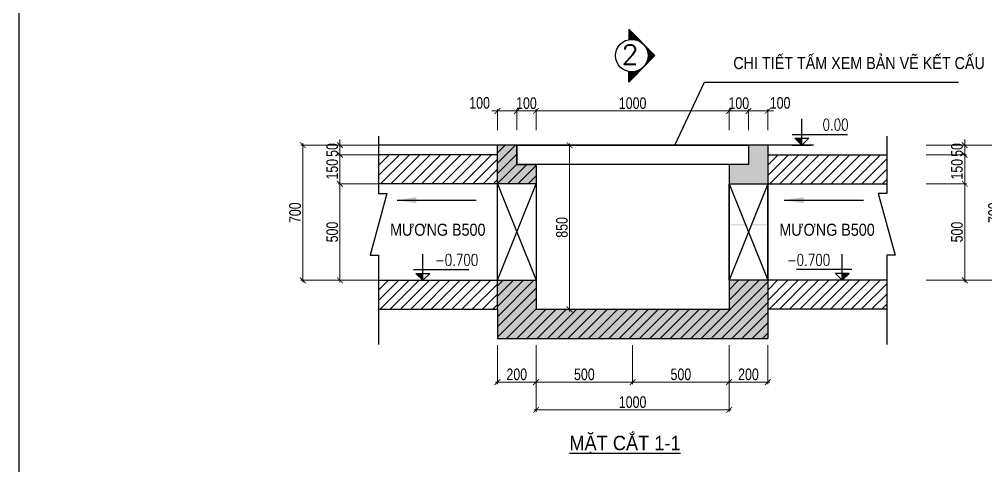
# Model space of a CAD drawing. Header units: millimetres. Extents: x -294625 to 2136527, y -251383 to 128331.
# Drawn here: x 1557252 to 1562257, y -126330 to -124018 of the extents above; entities that cross this region are included whole.
import ezdxf
from ezdxf.enums import TextEntityAlignment as Align

# ---------------------------------------------------------------- set-up
doc = ezdxf.new("R2010")
doc.units = ezdxf.units.MM
doc.linetypes.add('$0$HIDDEN', pattern=[0.375, 0.25, -0.125])
doc.linetypes.add('CONTINOUS', pattern=[0])
doc.layers.get('Defpoints').update_dxf_attribs({"lineweight": 0})
for name, color, linetype in [('1-WALL', 1, 'Continuous'), ('1HATCH', 251, 'Continuous'), ('ANETCAT', 7, 'Continuous'), ('CHU', 7, 'Continuous'), ('Gtechcons-Text', 7, 'Continuous'), ('HNCD-TEX', 3, 'Continuous'), ('P-Netcat', 6, 'CONTINOUS'), ('S13_Hatch Line', 8, 'Continuous'), ('S22_Blinding', 3, 'Continuous'), ('S24_Wall', 2, 'Continuous'), ('THAY', 7, 'Continuous')]:
    doc.layers.add(name, color=color, linetype=linetype)
for name, color, linetype, lineweight in [('8', 8, 'Continuous', 5), ('CNC291_T', 3, 'Continuous', 13), ('S-ANNO-DIMS', 41, 'Continuous', 20), ('yckt nuoc', 3, 'Continuous', 40)]:
    doc.layers.add(name, color=color, linetype=linetype, lineweight=lineweight)
doc.layers.add('N4-Depoint', color=254, linetype='CONTINOUS', plot=False)
doc.styles.add('EE', font='', dxfattribs={"width": 0.75, "height": 400})
doc.styles.add('HNCD- Vnsimli', font='vnsimli.shx', dxfattribs={"width": 0.75, "bigfont": 'vns.shx'})
doc.styles.add('L-Arial', font='arial.ttf')
doc.styles.add('S-TEXT-2.0H', font='unicode.shx', dxfattribs={"width": 0.8, "height": 60})
doc.styles.get("Standard").update_dxf_attribs({"font": 'arialbd.ttf'})
doc.styles.add('TXT', font='txt.shx')
doc.styles.get('EE').set_extended_font_data('.VnArialH')
doc.dimstyles.new('CNC_mm_D2.0(25) Tick', dxfattribs={"dimtxt": 60, "dimasz": 30, "dimexe": 10, "dimexo": 0, "dimgap": 10, "dimtad": 1, "dimdec": 0, "dimzin": 9, "dimdsep": 46, "dimtxsty": 'S-TEXT-2.0H', "dimblk": 'ARCHTICK', "dimcen": 10, "dimdle": 10, "dimclrd": 83, "dimclre": 83, "dimclrt": 41, "dimadec": 0, "dimazin": 2, "dimtfac": 1, "dimtdec": 0, "dimtix": 1, "dimtmove": 2, "dimatfit": 0, "dimldrblk": 'ARCHTICK', "dimfxl": 200, "dimfxlon": 1, "dimtolj": 1, "dimtzin": 0, "dimlwd": 13, "dimlwe": 13, "dimarcsym": 1})
doc.dimstyles.get("Standard").update_dxf_attribs({"dimtxt": 0.18, "dimasz": 0.18, "dimexe": 0.18, "dimexo": 0.0625, "dimgap": 0.09, "dimtad": 0, "dimtih": 1, "dimtoh": 1, "dimdec": 4, "dimzin": 0, "dimdsep": 46, "dimtxsty": 'Standard', "dimcen": 0.09, "dimadec": 0, "dimazin": 0, "dimtfac": 1, "dimtdec": 4, "dimtofl": 0, "dimtmove": 0, "dimatfit": 3, "dimfxl": 1, "dimtolj": 1, "dimtzin": 0, "dimarcsym": 0})
pattern_1 = [(45, (1406120.95, 79347.98), (-26.5165043, 26.5165043), [])]
pattern_2 = [(45, (1406120.95, 80047.98), (-26.5165043, 26.5165043), [])]

# ---------------------------------------------------------------- blocks, each defined once
blk = doc.blocks.new('MAT CAT')
at = {"layer": '8'}
h = blk.add_hatch(dxfattribs=at)
h.set_pattern_fill('ANSI31', color=256, scale=0.825754, angle=270, style=0)
h.set_pattern_definition([(315, (-103497.6712, 337412.0697), (1.853869705, 1.853869705), [])])
h.paths.add_polyline_path([(26271.9, 53048.2, 0.674504), (26272, 53048.4), (26167.5, 53149.3, 2.384757), (26167.5, 53149.2, 1037975.907024), (26167.5, 53149.2, 0.999999), (26167.4, 53149.3, -0.002012), (26167.4, 53149.3), (26064.9, 53048.4, 0.671093), (26064.9, 53048.2), (26105.4, 53048.2, -0.044637), (26104.4, 53059.4, -1), (26230.6, 53059.4, -0.044637), (26229.6, 53048.2)])
at = {"layer": 'THAY'}
for p, q in [((26064.7, 53048.2), (26167.4, 53149.3)), ((26270.1, 53048.2), (26167.4, 53149.3)), ((26064.7, 53048.2), (26105.6, 53048.2)), ((26270.1, 53048.2), (26229.4, 53048.2))]:
    blk.add_line(p, q, dxfattribs=at)
blk.add_circle((26167.5, 53059.4), 63.1, dxfattribs=at)
blk = doc.blocks.new('_ArchTick')
at = {"color": 0, "linetype": 'ByBlock', "const_width": 0.15}
blk.add_lwpolyline([(-0.5, -0.5), (0.5, 0.5)], dxfattribs=at)
blk = doc.blocks.new('*D359')
at = {"layer": 'Defpoints', "color": 0, "transparency": 16777216}
for p in [(1559928.2, -125705.8, -40.3), (1560928.2, -125705.8, -40.3), (1559928.2, -126040.8)]:
    blk.add_point(p, dxfattribs=at)
at = {"layer": 'S-ANNO-DIMS', "color": 83, "lineweight": 13, "transparency": 16777216}
for p, q in [((1559928.2, -125842.2), (1559928.2, -126050.8)), ((1560928.2, -125842.2), (1560928.2, -126050.8)), ((1560938.2, -126040.8), (1559918.2, -126040.8))]:
    blk.add_line(p, q, dxfattribs=at)
at = {"layer": 'S-ANNO-DIMS', "color": 83, "lineweight": 13, "transparency": 16777216, "xscale": 30, "yscale": 30, "zscale": 30, "rotation": 180}
blk.add_blockref('_ArchTick', (1559928.2, -126040.8), dxfattribs=at)
at = {"layer": 'S-ANNO-DIMS', "color": 83, "lineweight": 13, "transparency": 16777216, "xscale": 30, "yscale": 30, "zscale": 30}
blk.add_blockref('_ArchTick', (1560928.2, -126040.8), dxfattribs=at)
at = {"layer": 'S-ANNO-DIMS', "color": 41, "transparency": 16777216, "insert": (1560428.2, -126000.8), "char_height": 60, "attachment_point": 5, "style": 'S-TEXT-2.0H'}
blk.add_mtext('\\A1;1000', dxfattribs=at)
blk = doc.blocks.new('*D360')
at = {"layer": 'Defpoints', "color": 0, "transparency": 16777216}
for p in [(1559928.2, -125705.8), (1560428.2, -125705.8), (1559928.2, -125896.9)]:
    blk.add_point(p, dxfattribs=at)
at = {"layer": 'S-ANNO-DIMS', "color": 83, "lineweight": 13, "transparency": 16777216}
for p, q in [((1559928.2, -125705.8), (1559928.2, -125906.9)), ((1560428.2, -125705.8), (1560428.2, -125906.9)), ((1560438.2, -125896.9), (1559918.2, -125896.9))]:
    blk.add_line(p, q, dxfattribs=at)
at = {"layer": 'S-ANNO-DIMS', "color": 83, "lineweight": 13, "transparency": 16777216, "xscale": 30, "yscale": 30, "zscale": 30, "rotation": 180}
blk.add_blockref('_ArchTick', (1559928.2, -125896.9), dxfattribs=at)
at = {"layer": 'S-ANNO-DIMS', "color": 83, "lineweight": 13, "transparency": 16777216, "xscale": 30, "yscale": 30, "zscale": 30}
blk.add_blockref('_ArchTick', (1560428.2, -125896.9), dxfattribs=at)
at = {"layer": 'S-ANNO-DIMS', "color": 41, "transparency": 16777216, "insert": (1560178.2, -125856.9), "char_height": 60, "attachment_point": 5, "style": 'S-TEXT-2.0H'}
blk.add_mtext('\\A1;500', dxfattribs=at)
blk = doc.blocks.new('*D361')
at = {"layer": 'Defpoints', "color": 0, "transparency": 16777216}
for p in [(1560428.2, -125705.8), (1560928.2, -125705.8), (1560428.2, -125896.9)]:
    blk.add_point(p, dxfattribs=at)
at = {"layer": 'S-ANNO-DIMS', "color": 83, "lineweight": 13, "transparency": 16777216}
for p, q in [((1560428.2, -125705.8), (1560428.2, -125906.9)), ((1560928.2, -125705.8), (1560928.2, -125906.9)), ((1560938.2, -125896.9), (1560418.2, -125896.9))]:
    blk.add_line(p, q, dxfattribs=at)
at = {"layer": 'S-ANNO-DIMS', "color": 83, "lineweight": 13, "transparency": 16777216, "xscale": 30, "yscale": 30, "zscale": 30, "rotation": 180}
blk.add_blockref('_ArchTick', (1560428.2, -125896.9), dxfattribs=at)
at = {"layer": 'S-ANNO-DIMS', "color": 83, "lineweight": 13, "transparency": 16777216, "xscale": 30, "yscale": 30, "zscale": 30}
blk.add_blockref('_ArchTick', (1560928.2, -125896.9), dxfattribs=at)
at = {"layer": 'S-ANNO-DIMS', "color": 41, "transparency": 16777216, "insert": (1560678.2, -125856.9), "char_height": 60, "attachment_point": 5, "style": 'S-TEXT-2.0H'}
blk.add_mtext('\\A1;500', dxfattribs=at)
blk = doc.blocks.new('*D362')
at = {"layer": 'Defpoints', "color": 0, "transparency": 16777216}
for p in [(1559728.2, -125705.8), (1559928.2, -125705.8), (1559928.2, -125896.9)]:
    blk.add_point(p, dxfattribs=at)
at = {"layer": 'S-ANNO-DIMS', "color": 83, "lineweight": 13, "transparency": 16777216}
for p, q in [((1559728.2, -125705.8), (1559728.2, -125906.9)), ((1559928.2, -125705.8), (1559928.2, -125906.9)), ((1559718.2, -125896.9), (1559938.2, -125896.9))]:
    blk.add_line(p, q, dxfattribs=at)
at = {"layer": 'S-ANNO-DIMS', "color": 83, "lineweight": 13, "transparency": 16777216, "xscale": 30, "yscale": 30, "zscale": 30, "rotation": 180}
blk.add_blockref('_ArchTick', (1559728.2, -125896.9), dxfattribs=at)
at = {"layer": 'S-ANNO-DIMS', "color": 83, "lineweight": 13, "transparency": 16777216, "xscale": 30, "yscale": 30, "zscale": 30}
blk.add_blockref('_ArchTick', (1559928.2, -125896.9), dxfattribs=at)
at = {"layer": 'S-ANNO-DIMS', "color": 41, "transparency": 16777216, "insert": (1559828.2, -125856.9), "char_height": 60, "attachment_point": 5, "style": 'S-TEXT-2.0H'}
blk.add_mtext('\\A1;200', dxfattribs=at)
blk = doc.blocks.new('*D363')
at = {"layer": 'Defpoints', "color": 0, "transparency": 16777216}
for p in [(1560928.2, -125705.8), (1561128.2, -125705.8), (1560928.2, -125896.9)]:
    blk.add_point(p, dxfattribs=at)
at = {"layer": 'S-ANNO-DIMS', "color": 83, "lineweight": 13, "transparency": 16777216}
for p, q in [((1560928.2, -125705.8), (1560928.2, -125906.9)), ((1561128.2, -125705.8), (1561128.2, -125906.9)), ((1561138.2, -125896.9), (1560918.2, -125896.9))]:
    blk.add_line(p, q, dxfattribs=at)
at = {"layer": 'S-ANNO-DIMS', "color": 83, "lineweight": 13, "transparency": 16777216, "xscale": 30, "yscale": 30, "zscale": 30, "rotation": 180}
blk.add_blockref('_ArchTick', (1560928.2, -125896.9), dxfattribs=at)
at = {"layer": 'S-ANNO-DIMS', "color": 83, "lineweight": 13, "transparency": 16777216, "xscale": 30, "yscale": 30, "zscale": 30}
blk.add_blockref('_ArchTick', (1561128.2, -125896.9), dxfattribs=at)
at = {"layer": 'S-ANNO-DIMS', "color": 41, "transparency": 16777216, "insert": (1561028.2, -125856.9), "char_height": 60, "attachment_point": 5, "style": 'S-TEXT-2.0H'}
blk.add_mtext('\\A1;200', dxfattribs=at)
blk = doc.blocks.new('*U78')
at = {"layer": 'HNCD-TEX', "color": 8}
for p, q in [((1103, 0), (1103, 565)), ((1309, 230), (113, 230)), ((1309, 0), (897, 0)), ((1103, 0), (954, 150)), ((1253, 150), (954, 150)), ((1103, 0), (1253, 150))]:
    blk.add_line(p, q, dxfattribs=at)
blk.add_solid([(1253, 150), (1103, 150), (1103, 0)], dxfattribs=at)
at = {"layer": 'HNCD-TEX', "ltscale": 10, "style": 'HNCD- Vnsimli', "width": 0.75}
for tag, p in [('COTCAODO1', (597, 1148)), ('COTCAODO2', (597, 800)), ('COTCAODO3', (597, 441))]:
    blk.add_attdef(tag, text='', height=253, dxfattribs=at).set_placement(p, align=Align.MIDDLE_CENTER)
blk = doc.blocks.new('*D364')
at = {"layer": 'Defpoints', "color": 0, "transparency": 16777216}
for p in [(1559828.2, -124492.6), (1559728.2, -124591.6), (1559828.2, -124591.6)]:
    blk.add_point(p, dxfattribs=at)
at = {"layer": 'S-ANNO-DIMS', "color": 83, "lineweight": 13, "transparency": 16777216}
for p, q in [((1559728.2, -124591.6), (1559728.2, -124482.6)), ((1559828.2, -124591.6), (1559828.2, -124482.6)), ((1559728.2, -124492.6), (1559698.2, -124492.6)), ((1559728.2, -124492.6), (1559828.2, -124492.6)), ((1559828.2, -124492.6), (1559858.2, -124492.6))]:
    blk.add_line(p, q, dxfattribs=at)
at = {"layer": 'S-ANNO-DIMS', "color": 83, "lineweight": 13, "transparency": 16777216, "xscale": 30, "yscale": 30, "zscale": 30}
blk.add_blockref('_ArchTick', (1559728.2, -124492.6), dxfattribs=at)
at = {"layer": 'S-ANNO-DIMS', "color": 83, "lineweight": 13, "transparency": 16777216, "xscale": 30, "yscale": 30, "zscale": 30, "rotation": 180}
blk.add_blockref('_ArchTick', (1559828.2, -124492.6), dxfattribs=at)
at = {"layer": 'S-ANNO-DIMS', "color": 41, "transparency": 16777216, "insert": (1559635.6, -124451.3), "char_height": 60, "attachment_point": 5, "style": 'S-TEXT-2.0H'}
blk.add_mtext('\\A1;100', dxfattribs=at)
blk = doc.blocks.new('*D365')
at = {"layer": 'Defpoints', "color": 0, "transparency": 16777216}
for p in [(1559928.2, -124492.6), (1559828.2, -124591.6), (1559928.2, -124591.6)]:
    blk.add_point(p, dxfattribs=at)
at = {"layer": 'S-ANNO-DIMS', "color": 83, "lineweight": 13, "transparency": 16777216}
for p, q in [((1559828.2, -124591.6), (1559828.2, -124482.6)), ((1559928.2, -124591.6), (1559928.2, -124482.6)), ((1559828.2, -124492.6), (1559798.2, -124492.6)), ((1559828.2, -124492.6), (1559928.2, -124492.6)), ((1559928.2, -124492.6), (1559958.2, -124492.6))]:
    blk.add_line(p, q, dxfattribs=at)
at = {"layer": 'S-ANNO-DIMS', "color": 83, "lineweight": 13, "transparency": 16777216, "xscale": 30, "yscale": 30, "zscale": 30}
blk.add_blockref('_ArchTick', (1559828.2, -124492.6), dxfattribs=at)
at = {"layer": 'S-ANNO-DIMS', "color": 83, "lineweight": 13, "transparency": 16777216, "xscale": 30, "yscale": 30, "zscale": 30, "rotation": 180}
blk.add_blockref('_ArchTick', (1559928.2, -124492.6), dxfattribs=at)
at = {"layer": 'S-ANNO-DIMS', "color": 41, "transparency": 16777216, "insert": (1559878.2, -124452.6), "char_height": 60, "attachment_point": 5, "style": 'S-TEXT-2.0H'}
blk.add_mtext('\\A1;100', dxfattribs=at)
blk = doc.blocks.new('*D366')
at = {"layer": 'Defpoints', "color": 0, "transparency": 16777216}
for p in [(1560928.2, -124492.6), (1559928.2, -124591.6), (1560928.2, -124591.6)]:
    blk.add_point(p, dxfattribs=at)
at = {"layer": 'S-ANNO-DIMS', "color": 83, "lineweight": 13, "transparency": 16777216}
for p, q in [((1559928.2, -124591.6), (1559928.2, -124482.6)), ((1560928.2, -124591.6), (1560928.2, -124482.6)), ((1559918.2, -124492.6), (1560938.2, -124492.6))]:
    blk.add_line(p, q, dxfattribs=at)
at = {"layer": 'S-ANNO-DIMS', "color": 83, "lineweight": 13, "transparency": 16777216, "xscale": 30, "yscale": 30, "zscale": 30, "rotation": 180}
blk.add_blockref('_ArchTick', (1559928.2, -124492.6), dxfattribs=at)
at = {"layer": 'S-ANNO-DIMS', "color": 83, "lineweight": 13, "transparency": 16777216, "xscale": 30, "yscale": 30, "zscale": 30}
blk.add_blockref('_ArchTick', (1560928.2, -124492.6), dxfattribs=at)
at = {"layer": 'S-ANNO-DIMS', "color": 41, "transparency": 16777216, "insert": (1560428.2, -124452.6), "char_height": 60, "attachment_point": 5, "style": 'S-TEXT-2.0H'}
blk.add_mtext('\\A1;1000', dxfattribs=at)
blk = doc.blocks.new('*D367')
at = {"layer": 'Defpoints', "color": 0, "transparency": 16777216}
for p in [(1561028.2, -124492.6), (1560928.2, -124591.6), (1561028.2, -124591.6)]:
    blk.add_point(p, dxfattribs=at)
at = {"layer": 'S-ANNO-DIMS', "color": 83, "lineweight": 13, "transparency": 16777216}
for p, q in [((1560928.2, -124591.6), (1560928.2, -124482.6)), ((1561028.2, -124591.6), (1561028.2, -124482.6)), ((1560928.2, -124492.6), (1560898.2, -124492.6)), ((1560928.2, -124492.6), (1561028.2, -124492.6)), ((1561028.2, -124492.6), (1561058.2, -124492.6))]:
    blk.add_line(p, q, dxfattribs=at)
at = {"layer": 'S-ANNO-DIMS', "color": 83, "lineweight": 13, "transparency": 16777216, "xscale": 30, "yscale": 30, "zscale": 30}
blk.add_blockref('_ArchTick', (1560928.2, -124492.6), dxfattribs=at)
at = {"layer": 'S-ANNO-DIMS', "color": 83, "lineweight": 13, "transparency": 16777216, "xscale": 30, "yscale": 30, "zscale": 30, "rotation": 180}
blk.add_blockref('_ArchTick', (1561028.2, -124492.6), dxfattribs=at)
at = {"layer": 'S-ANNO-DIMS', "color": 41, "transparency": 16777216, "insert": (1560978.2, -124452.6), "char_height": 60, "attachment_point": 5, "style": 'S-TEXT-2.0H'}
blk.add_mtext('\\A1;100', dxfattribs=at)
blk = doc.blocks.new('*D368')
at = {"layer": 'Defpoints', "color": 0, "transparency": 16777216}
for p in [(1561128.2, -124492.6), (1561028.2, -124591.6), (1561128.2, -124591.6)]:
    blk.add_point(p, dxfattribs=at)
at = {"layer": 'S-ANNO-DIMS', "color": 83, "lineweight": 13, "transparency": 16777216}
for p, q in [((1561028.2, -124591.6), (1561028.2, -124482.6)), ((1561128.2, -124591.6), (1561128.2, -124482.6)), ((1561028.2, -124492.6), (1560998.2, -124492.6)), ((1561028.2, -124492.6), (1561128.2, -124492.6)), ((1561128.2, -124492.6), (1561158.2, -124492.6))]:
    blk.add_line(p, q, dxfattribs=at)
at = {"layer": 'S-ANNO-DIMS', "color": 83, "lineweight": 13, "transparency": 16777216, "xscale": 30, "yscale": 30, "zscale": 30}
blk.add_blockref('_ArchTick', (1561028.2, -124492.6), dxfattribs=at)
at = {"layer": 'S-ANNO-DIMS', "color": 83, "lineweight": 13, "transparency": 16777216, "xscale": 30, "yscale": 30, "zscale": 30, "rotation": 180}
blk.add_blockref('_ArchTick', (1561128.2, -124492.6), dxfattribs=at)
at = {"layer": 'S-ANNO-DIMS', "color": 41, "transparency": 16777216, "insert": (1561192.2, -124451.3), "char_height": 60, "attachment_point": 5, "style": 'S-TEXT-2.0H'}
blk.add_mtext('\\A1;100', dxfattribs=at)
blk = doc.blocks.new('*D369')
at = {"layer": '1-WALL', "color": 83, "lineweight": 13, "transparency": 16777216}
for p, q in [((1559112.5, -124669.6), (1558902.5, -124669.6)), ((1558912.5, -124669.6), (1558912.5, -124639.6)), ((1558912.5, -124719.6), (1558912.5, -124669.6)), ((1559112.5, -124719.6), (1558902.5, -124719.6)), ((1558912.5, -124719.6), (1558912.5, -124749.6))]:
    blk.add_line(p, q, dxfattribs=at)
at = {"layer": 'Defpoints', "color": 0, "transparency": 16777216}
for p in [(1558912.5, -124669.6), (1559434.7, -124669.6), (1559434.7, -124719.6)]:
    blk.add_point(p, dxfattribs=at)
at = {"layer": '1-WALL', "color": 83, "lineweight": 13, "transparency": 16777216, "xscale": 30, "yscale": 30, "zscale": 30}
for p, rotation in [((1558912.5, -124669.6), 270), ((1558912.5, -124719.6), 90)]:
    blk.add_blockref('_ArchTick', p, dxfattribs=dict(at, rotation=rotation))
at = {"layer": '1-WALL', "color": 41, "transparency": 16777216, "insert": (1558872.5, -124694.6), "char_height": 60, "attachment_point": 5, "rotation": 90, "style": 'S-TEXT-2.0H'}
blk.add_mtext('\\A1;50', dxfattribs=at)
blk = doc.blocks.new('*D370')
at = {"layer": '1-WALL', "color": 83, "lineweight": 13, "transparency": 16777216}
for p, q in [((1559112.5, -124719.6), (1558902.5, -124719.6)), ((1558912.5, -124879.6), (1558912.5, -124709.6)), ((1559112.5, -124869.6), (1558902.5, -124869.6))]:
    blk.add_line(p, q, dxfattribs=at)
at = {"layer": 'Defpoints', "color": 0, "transparency": 16777216}
for p in [(1558912.5, -124719.6), (1559233.5, -124719.6), (1559233.5, -124869.6)]:
    blk.add_point(p, dxfattribs=at)
at = {"layer": '1-WALL', "color": 83, "lineweight": 13, "transparency": 16777216, "xscale": 30, "yscale": 30, "zscale": 30}
for p, rotation in [((1558912.5, -124719.6), 90), ((1558912.5, -124869.6), 270)]:
    blk.add_blockref('_ArchTick', p, dxfattribs=dict(at, rotation=rotation))
at = {"layer": '1-WALL', "color": 41, "transparency": 16777216, "insert": (1558872.5, -124794.6), "char_height": 60, "attachment_point": 5, "rotation": 90, "style": 'S-TEXT-2.0H'}
blk.add_mtext('\\A1;150', dxfattribs=at)
blk = doc.blocks.new('*D371')
at = {"layer": '1-WALL', "color": 83, "lineweight": 13, "transparency": 16777216}
for p, q in [((1559112.5, -124869.6), (1558902.5, -124869.6)), ((1558912.5, -124859.6), (1558912.5, -125379.6)), ((1559112.5, -125369.6), (1558902.5, -125369.6))]:
    blk.add_line(p, q, dxfattribs=at)
at = {"layer": 'Defpoints', "color": 0, "transparency": 16777216}
for p in [(1559276.5, -124869.6), (1558912.5, -125369.6), (1559280.7, -125369.6)]:
    blk.add_point(p, dxfattribs=at)
at = {"layer": '1-WALL', "color": 83, "lineweight": 13, "transparency": 16777216, "xscale": 30, "yscale": 30, "zscale": 30}
for p, rotation in [((1558912.5, -124869.6), 90), ((1558912.5, -125369.6), 270)]:
    blk.add_blockref('_ArchTick', p, dxfattribs=dict(at, rotation=rotation))
at = {"layer": '1-WALL', "color": 41, "transparency": 16777216, "insert": (1558872.5, -125119.6), "char_height": 60, "attachment_point": 5, "rotation": 90, "style": 'S-TEXT-2.0H'}
blk.add_mtext('\\A1;500', dxfattribs=at)
blk = doc.blocks.new('*D372')
at = {"layer": '1-WALL', "color": 83, "lineweight": 13, "transparency": 16777216}
for p, q in [((1558920, -124669.6), (1558710, -124669.6)), ((1558720, -125379.6), (1558720, -124659.6)), ((1558920, -125369.6), (1558710, -125369.6))]:
    blk.add_line(p, q, dxfattribs=at)
at = {"layer": 'Defpoints', "color": 0, "transparency": 16777216}
for p in [(1558720, -124669.6), (1559067.3, -124669.6), (1559067.3, -125369.6)]:
    blk.add_point(p, dxfattribs=at)
at = {"layer": '1-WALL', "color": 83, "lineweight": 13, "transparency": 16777216, "xscale": 30, "yscale": 30, "zscale": 30}
for p, rotation in [((1558720, -124669.6), 90), ((1558720, -125369.6), 270)]:
    blk.add_blockref('_ArchTick', p, dxfattribs=dict(at, rotation=rotation))
at = {"layer": '1-WALL', "color": 41, "transparency": 16777216, "insert": (1558680, -125019.6), "char_height": 60, "attachment_point": 5, "rotation": 90, "style": 'S-TEXT-2.0H'}
blk.add_mtext('\\A1;700', dxfattribs=at)
blk = doc.blocks.new('*D373')
at = {"layer": '1-WALL', "color": 83, "lineweight": 13, "transparency": 16777216}
for p, q in [((1560137.8, -124670.6), (1560092, -124670.6)), ((1560102, -124660.6), (1560102, -125530.6)), ((1560137.6, -125520.6), (1560092, -125520.6))]:
    blk.add_line(p, q, dxfattribs=at)
at = {"layer": 'Defpoints', "color": 0, "transparency": 16777216}
for p in [(1560137.8, -124670.6), (1560102, -125520.6), (1560137.6, -125520.6)]:
    blk.add_point(p, dxfattribs=at)
at = {"layer": '1-WALL', "color": 83, "lineweight": 13, "transparency": 16777216, "xscale": 30, "yscale": 30, "zscale": 30}
for p, rotation in [((1560102, -124670.6), 90), ((1560102, -125520.6), 270)]:
    blk.add_blockref('_ArchTick', p, dxfattribs=dict(at, rotation=rotation))
at = {"layer": '1-WALL', "color": 41, "transparency": 16777216, "insert": (1560062, -125095.6), "char_height": 60, "attachment_point": 5, "rotation": 90, "style": 'S-TEXT-2.0H'}
blk.add_mtext('\\A1;850', dxfattribs=at)
blk = doc.blocks.new('*D356')
at = {"layer": '1-WALL', "color": 83, "lineweight": 13, "transparency": 16777216}
for p, q in [((1561948.4, -124669.6), (1562158.4, -124669.6)), ((1562148.4, -124669.6), (1562148.4, -124639.6)), ((1562148.4, -124719.6), (1562148.4, -124669.6)), ((1561948.4, -124719.6), (1562158.4, -124719.6)), ((1562148.4, -124719.6), (1562148.4, -124749.6))]:
    blk.add_line(p, q, dxfattribs=at)
at = {"layer": 'Defpoints', "color": 0, "transparency": 16777216}
for p in [(1561626.2, -124669.6), (1562148.4, -124669.6), (1561626.2, -124719.6)]:
    blk.add_point(p, dxfattribs=at)
at = {"layer": '1-WALL', "color": 83, "lineweight": 13, "transparency": 16777216, "xscale": 30, "yscale": 30, "zscale": 30}
for p, rotation in [((1562148.4, -124669.6), 270), ((1562148.4, -124719.6), 90)]:
    blk.add_blockref('_ArchTick', p, dxfattribs=dict(at, rotation=rotation))
at = {"layer": '1-WALL', "color": 41, "transparency": 16777216, "insert": (1562108.4, -124694.6), "char_height": 60, "attachment_point": 5, "rotation": 90, "style": 'S-TEXT-2.0H'}
blk.add_mtext('\\A1;50', dxfattribs=at)
blk = doc.blocks.new('*D357')
at = {"layer": '1-WALL', "color": 83, "lineweight": 13, "transparency": 16777216}
for p, q in [((1561948.4, -124719.6), (1562158.4, -124719.6)), ((1562148.4, -124879.6), (1562148.4, -124709.6)), ((1561948.4, -124869.6), (1562158.4, -124869.6))]:
    blk.add_line(p, q, dxfattribs=at)
at = {"layer": 'Defpoints', "color": 0, "transparency": 16777216}
for p in [(1561827.4, -124719.6), (1562148.4, -124719.6), (1561827.4, -124869.6)]:
    blk.add_point(p, dxfattribs=at)
at = {"layer": '1-WALL', "color": 83, "lineweight": 13, "transparency": 16777216, "xscale": 30, "yscale": 30, "zscale": 30}
for p, rotation in [((1562148.4, -124719.6), 90), ((1562148.4, -124869.6), 270)]:
    blk.add_blockref('_ArchTick', p, dxfattribs=dict(at, rotation=rotation))
at = {"layer": '1-WALL', "color": 41, "transparency": 16777216, "insert": (1562108.4, -124794.6), "char_height": 60, "attachment_point": 5, "rotation": 90, "style": 'S-TEXT-2.0H'}
blk.add_mtext('\\A1;150', dxfattribs=at)
blk = doc.blocks.new('*D358')
at = {"layer": '1-WALL', "color": 83, "lineweight": 13, "transparency": 16777216}
for p, q in [((1561948.4, -124869.6), (1562158.4, -124869.6)), ((1562148.4, -124859.6), (1562148.4, -125379.6)), ((1561948.4, -125369.6), (1562158.4, -125369.6))]:
    blk.add_line(p, q, dxfattribs=at)
at = {"layer": 'Defpoints', "color": 0, "transparency": 16777216}
for p in [(1561784.4, -124869.6), (1561780.2, -125369.6), (1562148.4, -125369.6)]:
    blk.add_point(p, dxfattribs=at)
at = {"layer": '1-WALL', "color": 83, "lineweight": 13, "transparency": 16777216, "xscale": 30, "yscale": 30, "zscale": 30}
for p, rotation in [((1562148.4, -124869.6), 90), ((1562148.4, -125369.6), 270)]:
    blk.add_blockref('_ArchTick', p, dxfattribs=dict(at, rotation=rotation))
at = {"layer": '1-WALL', "color": 41, "transparency": 16777216, "insert": (1562108.4, -125119.6), "char_height": 60, "attachment_point": 5, "rotation": 90, "style": 'S-TEXT-2.0H'}
blk.add_mtext('\\A1;500', dxfattribs=at)
blk = doc.blocks.new('*D355')
at = {"layer": '1-WALL', "color": 83, "lineweight": 13, "transparency": 16777216}
for p, q in [((1562140.8, -124669.6), (1562350.8, -124669.6)), ((1562340.8, -125379.6), (1562340.8, -124659.6)), ((1562140.8, -125369.6), (1562350.8, -125369.6))]:
    blk.add_line(p, q, dxfattribs=at)
at = {"layer": 'Defpoints', "color": 0, "transparency": 16777216}
for p in [(1561993.6, -124669.6), (1562340.8, -124669.6), (1561993.6, -125369.6)]:
    blk.add_point(p, dxfattribs=at)
at = {"layer": '1-WALL', "color": 83, "lineweight": 13, "transparency": 16777216, "xscale": 30, "yscale": 30, "zscale": 30}
for p, rotation in [((1562340.8, -124669.6), 90), ((1562340.8, -125369.6), 270)]:
    blk.add_blockref('_ArchTick', p, dxfattribs=dict(at, rotation=rotation))
at = {"layer": '1-WALL', "color": 41, "transparency": 16777216, "insert": (1562300.8, -125019.6), "char_height": 60, "attachment_point": 5, "rotation": 90, "style": 'S-TEXT-2.0H'}
blk.add_mtext('\\A1;700', dxfattribs=at)

msp = doc.modelspace()

# ---------------------------------------------------------------- hatches: boundary and pattern name
at = {"layer": 'S13_Hatch Line', "linetype": '$0$HIDDEN'}
h = msp.add_hatch(dxfattribs=at)
h.set_pattern_fill('ANSI31', color=256, scale=300)
h.set_pattern_definition([(45, (298257.48, -266865.623), (-26.5165043, 26.5165043), [])])
h.paths.add_polyline_path([(1559928.2, -124769.6), (1559828.2, -124769.6), (1559828.2, -124669.6), (1559728.2, -124669.6), (1559728.2, -124869.6), (1559928.2, -124869.6)])
h.paths.add_polyline_path([(1561128.2, -125079.6), (1561128.2, -125085.6), (1561131.5, -125079.6)])
h.paths.add_polyline_path([(1560928.2, -125369.6), (1560928.2, -125085.6), (1560928.2, -125085.6), (1560928.2, -125520.6), (1559928.2, -125520.6), (1559928.2, -125369.6), (1559728.2, -125369.6), (1559728.2, -125520.6), (1559728.2, -125670.6), (1561128.2, -125670.6), (1561128.2, -125369.6)])
h.paths.add_polyline_path([(1561012.2, -125079.6), (1561014.6, -125085.6), (1561041.8, -125085.6), (1561044.2, -125079.6)])
at = {"layer": 'S13_Hatch Line'}
h = msp.add_hatch(dxfattribs=at)
h.set_pattern_fill('AR-CONC', color=256, scale=10)
h.set_pattern_definition([(50, (298257.48, -266865.62), (71.7260183, -6.2752135), [7.5, -82.5]), (355, (298257.48, -266865.62), (-13.8751334, 75.2192134), [6, -66]), (100.4514445, (298263.46, -266866.146), (57.8508847, 68.943999), [6.374019, -70.114211]), (46.1842, (298257.48, -266845.62), (106.724133, -16.551928), [11.25, -123.75]), (96.6356355, (298266.37, -266847), (93.4661946, 97.41186), [9.561034, -105.171376]), (351.184164, (298257.48, -266845.62), (93.4661945, 97.41186), [9, -99]), (21, (298267.48, -266850.62), (59.6907052, -40.261889), [7.5, -82.5]), (326, (298267.48, -266850.62), (24.331533, 72.5150045), [6, -66]), (71.451445, (298272.455, -266853.98), (84.0222377, 32.2531153), [6.374019, -70.114211]), (37.5, (298257.48, -266865.623), (1.21598553, 33.2893854), [0, -65.2, 0, -67, 0, -66.25]), (7.5, (298257.48, -266865.623), (26.3069537, 39.4411712), [0, -38.2, 0, -63.7, 0, -25.25]), (327.5, (298235.18, -266865.623), (53.3822436, -2.2554872), [0, -25, 0, -78, 0, -103.5]), (317.5, (298225.18, -266865.623), (58.318617, 10.0104982), [0, -32.5, 0, -51.8, 0, -73.5])])
h.paths.add_polyline_path([(1559928.2, -124769.6), (1559828.2, -124769.6), (1559828.2, -124669.6), (1559728.2, -124669.6), (1559728.2, -124869.6), (1559928.2, -124869.6)])
h.paths.add_polyline_path([(1560928.2, -124869.6), (1561128.2, -124869.6), (1561128.2, -124669.6), (1561028.2, -124669.6), (1561028.2, -124769.6), (1560928.2, -124769.6)])
h.paths.add_polyline_path([(1560928.2, -125369.6), (1560928.2, -125085.6), (1560928.2, -125085.6), (1560928.2, -125520.6), (1559928.2, -125520.6), (1559928.2, -125369.6), (1559728.2, -125369.6), (1559728.2, -125520.6), (1559728.2, -125670.6), (1561128.2, -125670.6), (1561128.2, -125369.6)])
h.paths.add_polyline_path([(1561014.6, -125085.6), (1561012.2, -125079.6), (1560931.5, -125079.6), (1560928.2, -125085.6)])
h.paths.add_polyline_path([(1561044.2, -125079.6), (1561041.8, -125085.6), (1561128.2, -125085.6), (1561131.5, -125079.6)])
at = {"layer": 'S13_Hatch Line', "linetype": '$0$HIDDEN'}
h = msp.add_hatch(dxfattribs=at)
h.set_pattern_fill('ANSI31', color=256, scale=300)
h.set_pattern_definition(pattern_2)
h.paths.add_polyline_path([(1559728.2, -124719.6), (1559112.1, -124719.6), (1559112.1, -124869.6), (1559728.2, -124869.6)])
h = msp.add_hatch(dxfattribs=at)
h.set_pattern_fill('ANSI31', color=256, scale=300)
h.set_pattern_definition(pattern_2)
h.paths.add_polyline_path([(1561128.2, -124719.6), (1561744.3, -124719.6), (1561744.3, -124869.6), (1561128.2, -124869.6)])
h = msp.add_hatch(dxfattribs=at)
h.set_pattern_fill('ANSI31', color=256, scale=300)
h.set_pattern_definition(pattern_1)
h.paths.add_polyline_path([(1559112.1, -125369.6), (1559112.1, -125519.6), (1559728.2, -125519.6), (1559728.2, -125369.6)])
h = msp.add_hatch(dxfattribs=at)
h.set_pattern_fill('ANSI31', color=256, scale=300)
h.set_pattern_definition(pattern_1)
h.paths.add_polyline_path([(1561744.3, -125369.6), (1561744.3, -125519.6), (1561128.2, -125519.6), (1561128.2, -125369.6)])

# ---------------------------------------------------------------- linework, layer by layer
at = {"layer": '1-WALL'}
for p, q in [((1559728.2, -125520.6), (1559728.2, -124669.6)), ((1561028.2, -124669.6), (1561028.2, -124769.6)), ((1561128.2, -124669.6), (1561128.2, -124829.6)), ((1560928.2, -124769.6), (1560928.2, -125520.6)), ((1561028.2, -124769.6), (1560928.2, -124769.6)), ((1561128.2, -124829.6), (1561128.2, -125670.6)), ((1559728.2, -125369.6), (1559928.2, -125369.6)), ((1559728.2, -125520.6), (1559728.2, -125670.6)), ((1560928.2, -125520.6), (1559928.2, -125520.6)), ((1559728.2, -125670.6), (1561128.2, -125670.6))]:
    msp.add_line(p, q, dxfattribs=at)
at = {"layer": '1-WALL', "elevation": 80.5}
for points in [[(1559112.1, -124622.4), (1559112.1, -124920.8), (1559155.6, -124920.8), (1559068.5, -125239.3), (1559112.1, -125239.3), (1559112.1, -125701.4)], [(1561744.3, -124622.4), (1561744.3, -124920.8), (1561700.7, -124920.8), (1561787.8, -125239.3), (1561744.3, -125239.3), (1561744.3, -125701.4)]]:
    msp.add_lwpolyline(points, dxfattribs=at)
at = {"layer": '1-WALL'}
msp.add_lwpolyline([(1559828.2, -124669.6), (1559828.2, -124769.6), (1559928.2, -124769.6), (1559928.2, -125520.6)], dxfattribs=at)
msp.add_lwpolyline([(1559828.2, -124669.6), (1561028.2, -124669.6), (1561028.2, -124769.6), (1559828.2, -124769.6)], close=True, dxfattribs=at)
at = {"layer": '1HATCH'}
msp.add_line((1561365.8, -124669.6), (1559112.1, -124669.6), dxfattribs=at)
msp.add_lwpolyline([(1560647.2, -124669.6), (1560800.1, -124342.8), (1562116.1, -124342.8)], dxfattribs=at)
at = {"layer": 'N4-Depoint'}
msp.add_lwpolyline([(1572287.8, -133101.5), (1557251.5, -133101.5), (1557251.5, -120823.8), (1572287.8, -120823.8)], close=True, dxfattribs=at)
at = {"layer": 'S13_Hatch Line'}
for p, q in [((1559928.2, -124869.6), (1559112.1, -124869.6)), ((1560928.2, -124869.6), (1561744.3, -124869.6))]:
    msp.add_line(p, q, dxfattribs=at)
at = {"layer": 'S22_Blinding', "color": 1}
for p, q in [((1559728.2, -124869.6), (1559928.2, -125369.6)), ((1559728.2, -125369.6), (1559928.2, -124869.6))]:
    msp.add_line(p, q, dxfattribs=at)
msp.add_lwpolyline([(1560928.2, -124869.6), (1561128.2, -124869.6), (1561128.2, -125369.6), (1560928.2, -125369.6), (1560928.2, -124869.6), (1561128.2, -125369.6), (1561128.2, -124869.6), (1560928.2, -125369.6)], dxfattribs=at)
at = {"layer": 'S24_Wall', "color": 3}
for p, q in [((1561128.2, -124669.6), (1561028.2, -124669.6)), ((1559728.2, -124719.6), (1559112.1, -124719.6)), ((1561128.2, -124719.6), (1561744.3, -124719.6)), ((1559112.1, -125369.6), (1559728.2, -125369.6)), ((1561744.3, -125369.6), (1561128.2, -125369.6)), ((1559112.1, -125519.6), (1559728.2, -125519.6)), ((1561744.3, -125519.6), (1561128.2, -125519.6))]:
    msp.add_line(p, q, dxfattribs=at)

# ---------------------------------------------------------------- block references
at = {"layer": 'CNC291_T'}
ref = msp.add_blockref('*U78', (1561569.2, -124669.6), dxfattribs=dict(at, xscale=-0.24, yscale=0.24, zscale=0.24))
ref.add_attrib('COTCAODO3', '0.00', dxfattribs={"layer": 'HNCD-TEX', "ltscale": 10, "height": 60, "style": 'HNCD- Vnsimli', "width": 0.75}).set_placement((1561479.4, -124563.7), align=Align.MIDDLE_CENTER)
ref = msp.add_blockref('*U78', (1559606.6, -125369.6), dxfattribs=dict(at, xscale=-0.24, yscale=0.24, zscale=0.24))
ref.add_attrib('COTCAODO3', '-0.700', dxfattribs={"layer": 'HNCD-TEX', "ltscale": 10, "height": 60, "style": 'HNCD- Vnsimli', "width": 0.75}).set_placement((1559516.8, -125263.7), align=Align.MIDDLE_CENTER)
ref = msp.add_blockref('*U78', (1561249.7, -125369.6), dxfattribs=dict(at, xscale=0.24, yscale=0.24, zscale=0.24))
ref.add_attrib('COTCAODO3', '-0.700', dxfattribs={"layer": 'HNCD-TEX', "ltscale": 10, "height": 60, "style": 'HNCD- Vnsimli', "width": 0.75}).set_placement((1561339.6, -125263.7), align=Align.MIDDLE_CENTER)
at = {"layer": 'P-Netcat', "xscale": 1.333333333302286, "yscale": 1.333333333302286, "zscale": 1.333333333302286, "rotation": 269.9999999999999}
msp.add_blockref('MAT CAT', (1489678.2, -89316), dxfattribs=at)

# ---------------------------------------------------------------- texts
at = {"layer": 'ANETCAT', "color": 2, "style": 'EE', "width": 0.9}
msp.add_text('%%UMÆT C¾T 1-1', height=75, rotation=360, dxfattribs=at).set_placement((1560100.5, -126249.8))
at = {"layer": 'CHU', "color": 3, "style": 'TXT'}
msp.add_text('2', height=100, dxfattribs=at).set_placement((1560372.2, -124249.7))
at = {"layer": 'Gtechcons-Text', "style": 'L-Arial', "width": 0.85}
for s, rotation, p in [('CHI TIẾT TẤM XEM BẢN VẼ KẾT CẤU', 360, (1560949.7, -124275.8, -161)), ('MƯƠNG B500', 360, (1559172, -125139)), ('MƯƠNG B500', 0, (1561188.3, -125139))]:
    msp.add_text(s, height=62.5, rotation=rotation, dxfattribs=at).set_placement(p)

# ---------------------------------------------------------------- dimensions: what is measured, and where the dimension line sits
at = {"layer": '1-WALL'}
for base, p1, p2, picture, middle in [((1558720, -124669.6), (1559067.3, -125369.6), (1559067.3, -124669.6), '*D372', (1558680, -125019.6)), ((1558912.5, -124669.6), (1559434.7, -124719.6), (1559434.7, -124669.6), '*D369', (1558872.5, -124694.6)), ((1560102, -125520.6), (1560137.8, -124670.6), (1560137.6, -125520.6), '*D373', (1560062, -125095.6)), ((1562148.4, -124669.6), (1561626.2, -124719.6), (1561626.2, -124669.6), '*D356', (1562108.4, -124694.6)), ((1562340.8, -124669.6), (1561993.6, -125369.6), (1561993.6, -124669.6), '*D355', (1562300.8, -125019.6)), ((1558912.5, -124719.6), (1559233.5, -124869.6), (1559233.5, -124719.6), '*D370', (1558872.5, -124794.6)), ((1562148.4, -124719.6), (1561827.4, -124869.6), (1561827.4, -124719.6), '*D357', (1562108.4, -124794.6)), ((1558912.5, -125369.6), (1559276.5, -124869.6), (1559280.7, -125369.6), '*D371', (1558872.5, -125119.6)), ((1562148.4, -125369.6), (1561784.4, -124869.6), (1561780.2, -125369.6), '*D358', (1562108.4, -125119.6))]:
    dim = msp.add_linear_dim(base=base, p1=p1, p2=p2, angle=90, dimstyle='CNC_mm_D2.0(25) Tick', dxfattribs=at)
    dim.commit()
    dim.dimension.update_dxf_attribs({"geometry": picture, "text_midpoint": middle})
at = {"layer": 'S-ANNO-DIMS'}
for base, p1, p2, picture, middle in [((1559828.2, -124492.6), (1559728.2, -124591.6), (1559828.2, -124591.6), '*D364', (1559635.6, -124451.3)), ((1561128.2, -124492.6), (1561028.2, -124591.6), (1561128.2, -124591.6), '*D368', (1561192.2, -124451.3))]:
    dim = msp.add_linear_dim(base=base, p1=p1, p2=p2, dimstyle='CNC_mm_D2.0(25) Tick', dxfattribs=at)
    dim.commit()
    dim.dimension.update_dxf_attribs({"geometry": picture, "text_midpoint": middle, "dimtype": 160})
for base, p1, p2, picture, middle in [((1559928.2, -124492.6), (1559828.2, -124591.6), (1559928.2, -124591.6), '*D365', (1559878.2, -124452.6)), ((1560928.2, -124492.6), (1559928.2, -124591.6), (1560928.2, -124591.6), '*D366', (1560428.2, -124452.6)), ((1561028.2, -124492.6), (1560928.2, -124591.6), (1561028.2, -124591.6), '*D367', (1560978.2, -124452.6)), ((1559928.2, -125896.9), (1559728.2, -125705.8), (1559928.2, -125705.8), '*D362', (1559828.2, -125856.9))]:
    dim = msp.add_linear_dim(base=base, p1=p1, p2=p2, dimstyle='CNC_mm_D2.0(25) Tick', dxfattribs=at)
    dim.commit()
    dim.dimension.update_dxf_attribs({"geometry": picture, "text_midpoint": middle})
for base, p1, p2, picture, middle in [((1559928.2, -126040.8, 40.3), (1560928.2, -125705.8), (1559928.2, -125705.8), '*D359', (1560428.2, -126000.8, 40.3)), ((1559928.2, -125896.9), (1560428.2, -125705.8), (1559928.2, -125705.8), '*D360', (1560178.2, -125856.9)), ((1560428.2, -125896.9), (1560928.2, -125705.8), (1560428.2, -125705.8), '*D361', (1560678.2, -125856.9)), ((1560928.2, -125896.9), (1561128.2, -125705.8), (1560928.2, -125705.8), '*D363', (1561028.2, -125856.9))]:
    dim = msp.add_linear_dim(base=base, p1=p1, p2=p2, angle=180, dimstyle='CNC_mm_D2.0(25) Tick', dxfattribs=at)
    dim.commit()
    dim.dimension.update_dxf_attribs({"geometry": picture, "text_midpoint": middle})

# ---------------------------------------------------------------- leaders
at = {"layer": 'yckt nuoc'}
for points in [[(1559208, -124954.8), (1559617.7, -124954.8)], [(1561213.7, -124954.8), (1561623.4, -124954.8)]]:
    msp.add_leader(points, dimstyle='Standard', override={"dimasz": 100, "dimfxl": 200, "dimfxlon": 1, "dimtfill": 1, "dimarcsym": 1}, dxfattribs=at)

doc.saveas('drawing.dxf')
